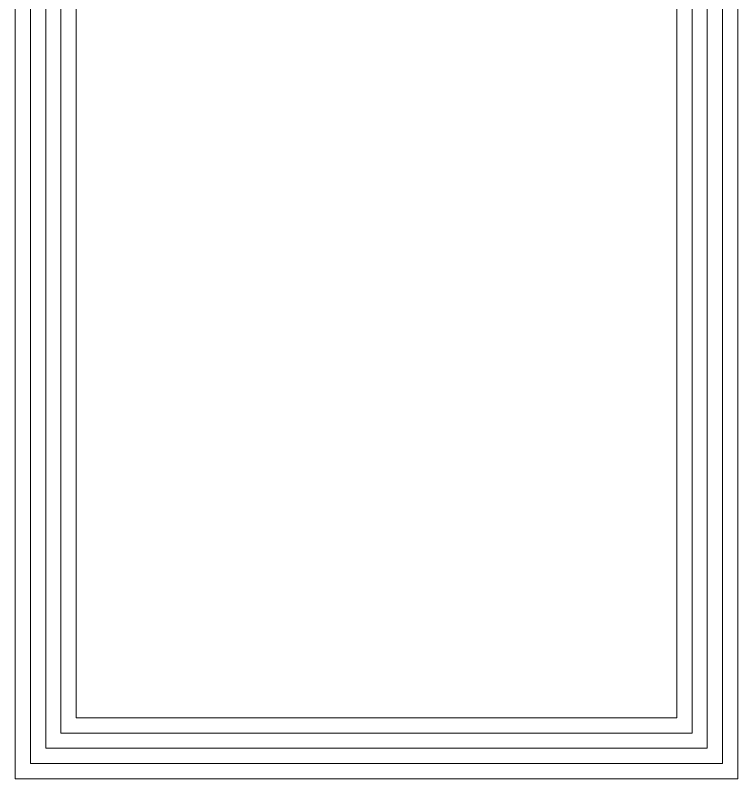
# Model space of a CAD drawing. Header units: centimetres. Extents: x 25 to 752, y 13 to 585.
# Drawn here: x 400.6 to 671.3, y 13 to 299.2 of the extents above; entities that cross this region are included whole.
import ezdxf

# ---------------------------------------------------------------- set-up
doc = ezdxf.new("R2010")
doc.units = ezdxf.units.CM
doc.header["$MEASUREMENT"] = 0
doc.layers.add('KOTE', color=8, linetype='Continuous', lineweight=13)

msp = doc.modelspace()

# ---------------------------------------------------------------- linework, layer by layer
at = {"layer": 'KOTE'}
for points in [[(400.586, 532.106), (671.323, 532.106), (671.323, 12.952), (400.586, 12.952)], [(406.293, 526.399), (665.616, 526.399), (665.616, 18.659), (406.293, 18.659)], [(412, 520.692), (659.909, 520.692), (659.909, 24.366), (412, 24.366)], [(417.707, 514.985), (654.202, 514.985), (654.202, 30.073), (417.707, 30.073)], [(423.414, 509.278), (648.495, 509.278), (648.495, 35.78), (423.414, 35.78)]]:
    msp.add_lwpolyline(points, close=True, dxfattribs=at)

doc.saveas('drawing.dxf')
